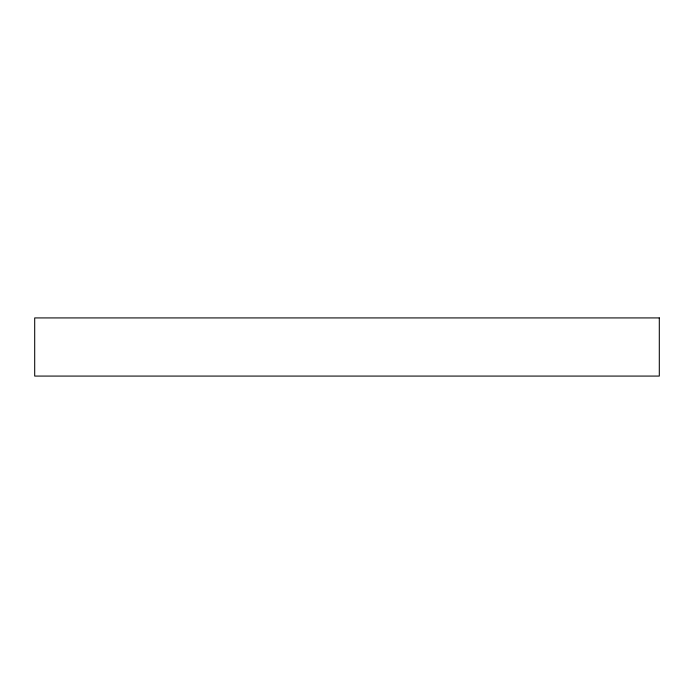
<?xml version="1.0" encoding="UTF-8"?>
<svg xmlns="http://www.w3.org/2000/svg" width="694" height="694" viewBox="0 0 694 694"><rect width="100%" height="100%" fill="white"/><g stroke="black" fill="none" stroke-linecap="round" stroke-linejoin="round"><path stroke-width="1.04" d="M659.3 317.921L34.7 317.921L34.7 376.079L659.3 376.079L659.3 317.921"/></g></svg>
